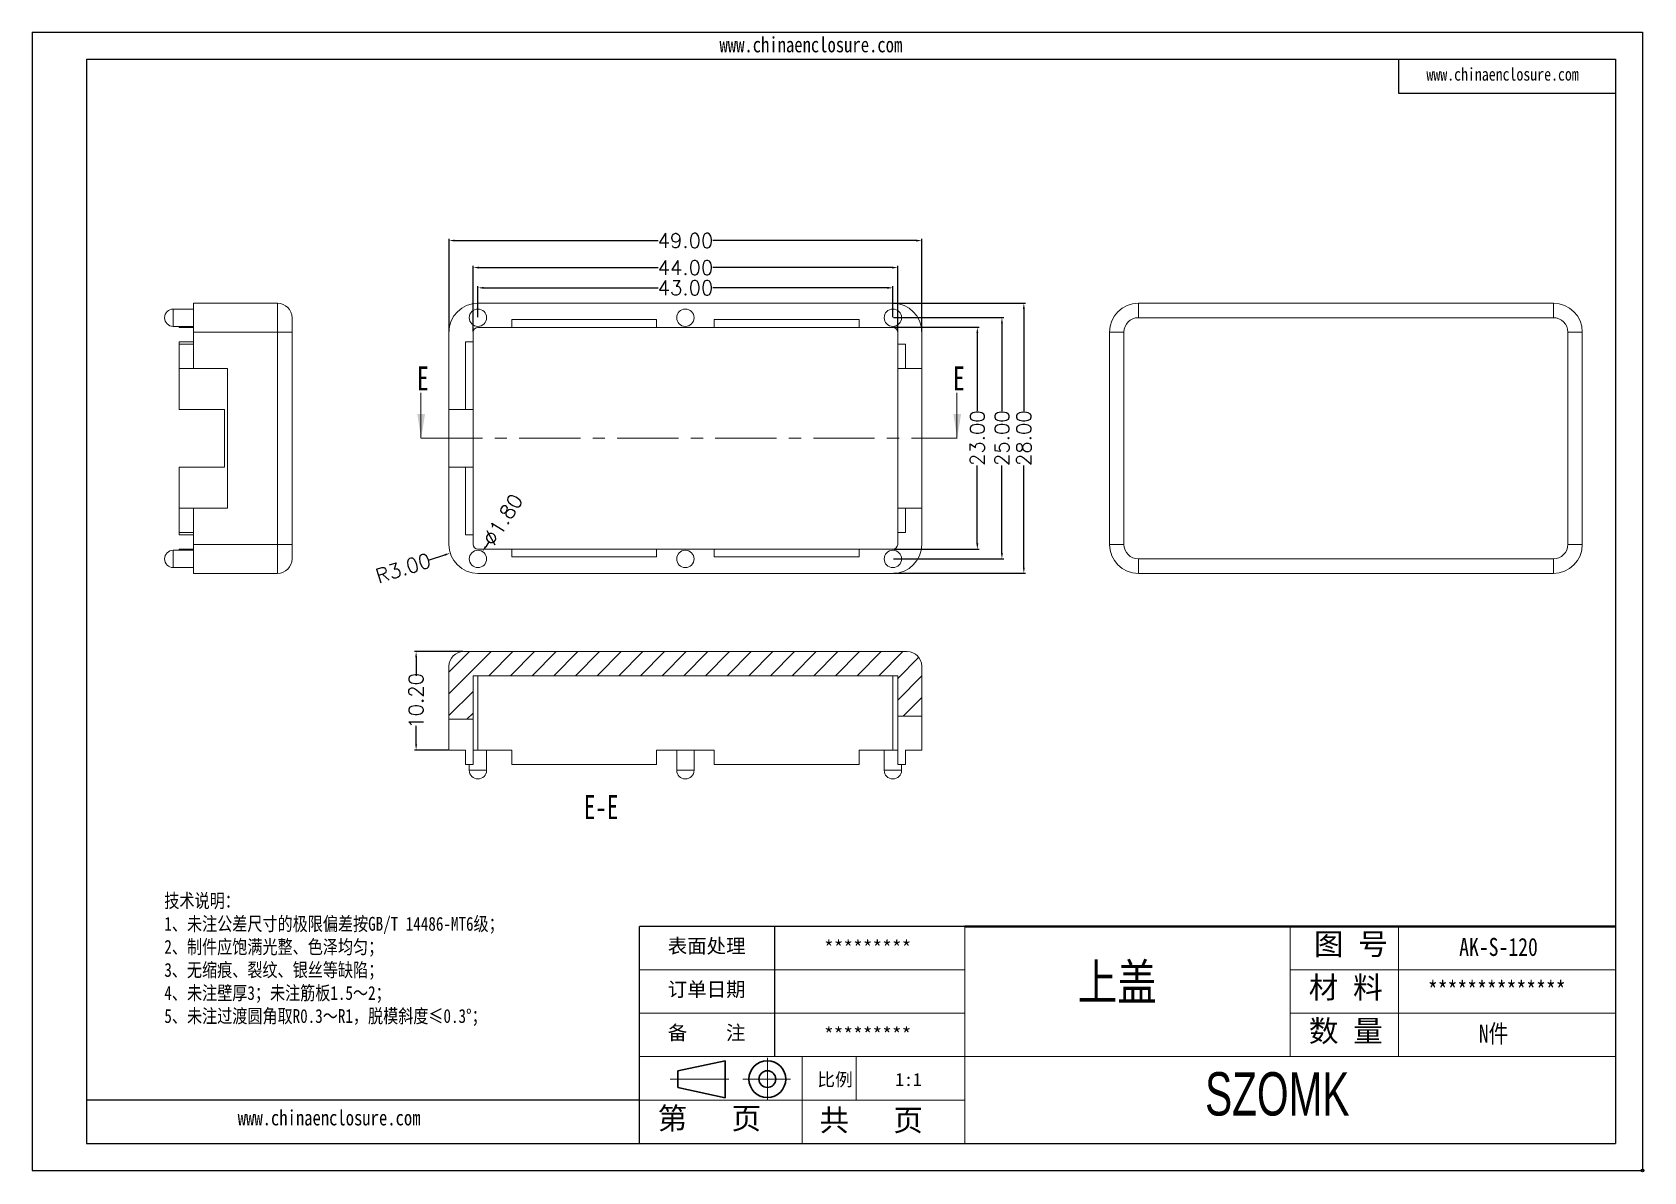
# Model space of a CAD drawing. Header units: inches. Extents: x -1263 to -678, y 346 to 594.
# Drawn here: x -1263.1 to -1096.1, y 346 to 464.1 of the extents above; entities that cross this region are included whole.
import ezdxf

# ---------------------------------------------------------------- set-up
doc = ezdxf.new("R2010")
doc.units = ezdxf.units.IN
doc.linetypes.add('CENTER', pattern=[10.16, 6.35, -1.27, 1.27, -1.27])
doc.linetypes.add('CENTER2', pattern=[28.575, 19.05, -3.175, 3.175, -3.175])
doc.layers.add('文字', color=81, linetype='Continuous')
for name, color, linetype, lineweight in [('粗实线', 7, 'Continuous', 30), ('细实线', 3, 'Continuous', 9), ('细点划线', 2, 'CENTER2', 9)]:
    doc.layers.add(name, color=color, linetype=linetype, lineweight=lineweight)
doc.styles.add('SLDTEXTSTYLE6', font='TXT', dxfattribs={"width": 0.7})
doc.styles.get("Standard").update_dxf_attribs({"font": 'txt', "bigfont": 'gbcbig.shx'})
doc.styles.add('宋体', font='', dxfattribs={"width": 0.8, "height": 3.5})
doc.styles.add('长仿宋', font='', dxfattribs={"width": 0.7, "height": 4})
doc.styles.get('宋体').set_extended_font_data('SimSun')
doc.styles.get('长仿宋').set_extended_font_data('SimSun')
doc.dimstyles.new('2', dxfattribs={"dimtxt": 1.5, "dimasz": 0.6, "dimexe": 0.18, "dimexo": 0.0625, "dimgap": 0.09, "dimtad": 0, "dimzin": 0, "dimdsep": 46, "dimtxsty": 'Standard', "dimcen": 0, "dimclrd": 3, "dimclre": 3, "dimadec": 0, "dimazin": 2, "dimtfac": 1, "dimtofl": 0, "dimtmove": 0, "dimatfit": 3, "dimfxl": 0, "dimtolj": 1, "dimtzin": 0, "dimarcsym": 0})

# ---------------------------------------------------------------- blocks, each defined once
blk = doc.blocks.new('*D129')
at = {"color": 3, "lineweight": -2, "transparency": 16777216}
for p, q in [((-1219.92, 433.09), (-1219.92, 442.7)), ((-1170.92, 433.09), (-1170.92, 442.7)), ((-1219.32, 442.52), (-1198.26, 442.52)), ((-1171.52, 442.52), (-1192.58, 442.52))]:
    blk.add_line(p, q, dxfattribs=at)
at = {"color": 3, "transparency": 16777216}
for points in [[(-1219.32, 442.62), (-1219.32, 442.42), (-1219.92, 442.52)], [(-1171.52, 442.62), (-1171.52, 442.42), (-1170.92, 442.52)]]:
    blk.add_solid(points, dxfattribs=at)
at = {"layer": 'Defpoints', "color": 0, "transparency": 16777216}
for p in [(-1170.92, 442.52), (-1219.92, 433.03), (-1170.92, 433.03)]:
    blk.add_point(p, dxfattribs=at)
at = {"color": 0, "transparency": 16777216, "insert": (-1195.42, 442.52), "char_height": 1.5, "attachment_point": 5}
blk.add_mtext('\\A1;49.00', dxfattribs=at)
blk = doc.blocks.new('*D130')
at = {"color": 3, "lineweight": -2, "transparency": 16777216}
for p, q in [((-1217.42, 433.09), (-1217.42, 439.9)), ((-1216.82, 439.72), (-1198.26, 439.72)), ((-1174.02, 439.72), (-1192.58, 439.72)), ((-1173.42, 433.09), (-1173.42, 439.9))]:
    blk.add_line(p, q, dxfattribs=at)
at = {"color": 3, "transparency": 16777216}
for points in [[(-1216.82, 439.82), (-1216.82, 439.62), (-1217.42, 439.72)], [(-1174.02, 439.82), (-1174.02, 439.62), (-1173.42, 439.72)]]:
    blk.add_solid(points, dxfattribs=at)
at = {"layer": 'Defpoints', "color": 0, "transparency": 16777216}
for p in [(-1173.42, 439.72), (-1217.42, 433.03), (-1173.42, 433.03)]:
    blk.add_point(p, dxfattribs=at)
at = {"color": 0, "transparency": 16777216, "insert": (-1195.42, 439.72), "char_height": 1.5, "attachment_point": 5}
blk.add_mtext('\\A1;44.00', dxfattribs=at)
blk = doc.blocks.new('*D131')
at = {"color": 3, "lineweight": -2, "transparency": 16777216}
for p, q in [((-1216.92, 434.59), (-1216.92, 437.8)), ((-1216.32, 437.62), (-1198.26, 437.62)), ((-1174.52, 437.62), (-1192.58, 437.62)), ((-1173.92, 434.59), (-1173.92, 437.8))]:
    blk.add_line(p, q, dxfattribs=at)
at = {"color": 3, "transparency": 16777216}
for points in [[(-1216.32, 437.72), (-1216.32, 437.52), (-1216.92, 437.62)], [(-1174.52, 437.72), (-1174.52, 437.52), (-1173.92, 437.62)]]:
    blk.add_solid(points, dxfattribs=at)
at = {"layer": 'Defpoints', "color": 0, "transparency": 16777216}
for p in [(-1216.92, 437.62), (-1216.92, 434.53), (-1173.92, 434.53)]:
    blk.add_point(p, dxfattribs=at)
at = {"color": 0, "transparency": 16777216, "insert": (-1195.42, 437.62), "char_height": 1.5, "attachment_point": 5}
blk.add_mtext('\\A1;43.00', dxfattribs=at)
blk = doc.blocks.new('*D132')
at = {"color": 3, "lineweight": -2, "transparency": 16777216}
for p, q in [((-1173.86, 433.53), (-1164.99, 433.53)), ((-1165.17, 432.93), (-1165.17, 424.87)), ((-1165.17, 411.13), (-1165.17, 419.19)), ((-1173.86, 410.53), (-1164.99, 410.53))]:
    blk.add_line(p, q, dxfattribs=at)
at = {"color": 3, "transparency": 16777216}
for points in [[(-1165.27, 432.93), (-1165.07, 432.93), (-1165.17, 433.53)], [(-1165.27, 411.13), (-1165.07, 411.13), (-1165.17, 410.53)]]:
    blk.add_solid(points, dxfattribs=at)
at = {"layer": 'Defpoints', "color": 0, "transparency": 16777216}
for p in [(-1173.92, 433.53), (-1165.17, 433.53), (-1173.92, 410.53)]:
    blk.add_point(p, dxfattribs=at)
at = {"color": 0, "transparency": 16777216, "insert": (-1165.17, 422.03), "char_height": 1.5, "attachment_point": 5, "rotation": 90}
blk.add_mtext('\\A1;23.00', dxfattribs=at)
blk = doc.blocks.new('*D133')
at = {"color": 3, "lineweight": -2, "transparency": 16777216}
for p, q in [((-1173.86, 434.53), (-1162.44, 434.53)), ((-1162.62, 433.93), (-1162.62, 424.87)), ((-1162.62, 410.13), (-1162.62, 419.19)), ((-1173.86, 409.53), (-1162.44, 409.53))]:
    blk.add_line(p, q, dxfattribs=at)
at = {"color": 3, "transparency": 16777216}
for points in [[(-1162.72, 433.93), (-1162.52, 433.93), (-1162.62, 434.53)], [(-1162.72, 410.13), (-1162.52, 410.13), (-1162.62, 409.53)]]:
    blk.add_solid(points, dxfattribs=at)
at = {"layer": 'Defpoints', "color": 0, "transparency": 16777216}
for p in [(-1173.92, 434.53), (-1162.62, 434.53), (-1173.92, 409.53)]:
    blk.add_point(p, dxfattribs=at)
at = {"color": 0, "transparency": 16777216, "insert": (-1162.62, 422.03), "char_height": 1.5, "attachment_point": 5, "rotation": 90}
blk.add_mtext('\\A1;25.00', dxfattribs=at)
blk = doc.blocks.new('*D134')
at = {"color": 3, "lineweight": -2, "transparency": 16777216}
for p, q in [((-1173.86, 436.03), (-1160.17, 436.03)), ((-1160.35, 435.43), (-1160.35, 424.87)), ((-1160.35, 408.63), (-1160.35, 419.19)), ((-1173.86, 408.03), (-1160.17, 408.03))]:
    blk.add_line(p, q, dxfattribs=at)
at = {"color": 3, "transparency": 16777216}
for points in [[(-1160.45, 435.43), (-1160.25, 435.43), (-1160.35, 436.03)], [(-1160.45, 408.63), (-1160.25, 408.63), (-1160.35, 408.03)]]:
    blk.add_solid(points, dxfattribs=at)
at = {"layer": 'Defpoints', "color": 0, "transparency": 16777216}
for p in [(-1173.92, 436.03), (-1160.35, 436.03), (-1173.92, 408.03)]:
    blk.add_point(p, dxfattribs=at)
at = {"color": 0, "transparency": 16777216, "insert": (-1160.35, 422.03), "char_height": 1.5, "attachment_point": 5, "rotation": 90}
blk.add_mtext('\\A1;28.00', dxfattribs=at)
blk = doc.blocks.new('*D135')
at = {"color": 3, "lineweight": -2, "transparency": 16777216}
for p, q in [((-1218.49, 399.91), (-1223.51, 399.91)), ((-1223.33, 399.31), (-1223.33, 397.4)), ((-1223.33, 390.31), (-1223.33, 392.22)), ((-1219.99, 389.71), (-1223.51, 389.71))]:
    blk.add_line(p, q, dxfattribs=at)
at = {"color": 3, "transparency": 16777216}
for points in [[(-1223.43, 399.31), (-1223.23, 399.31), (-1223.33, 399.91)], [(-1223.43, 390.31), (-1223.23, 390.31), (-1223.33, 389.71)]]:
    blk.add_solid(points, dxfattribs=at)
at = {"layer": 'Defpoints', "color": 0, "transparency": 16777216}
for p in [(-1223.33, 399.91), (-1218.42, 399.91), (-1219.92, 389.71)]:
    blk.add_point(p, dxfattribs=at)
at = {"color": 0, "transparency": 16777216, "insert": (-1223.33, 394.81), "char_height": 1.5, "attachment_point": 5, "rotation": 90}
blk.add_mtext('\\A1;10.20', dxfattribs=at)
blk = doc.blocks.new('*D136')
at = {"color": 3, "lineweight": -2, "transparency": 16777216}
blk.add_line((-1215.8, 411.3), (-1216.12, 410.79), dxfattribs=at)
at = {"color": 3, "transparency": 16777216}
blk.add_solid([(-1216.21, 410.85), (-1216.04, 410.74), (-1216.44, 410.29)], dxfattribs=at)
at = {"layer": 'Defpoints', "color": 0, "transparency": 16777216}
for p in [(-1216.44, 410.29), (-1217.41, 408.77)]:
    blk.add_point(p, dxfattribs=at)
at = {"color": 0, "transparency": 16777216, "insert": (-1214.35, 413.59), "char_height": 1.5, "attachment_point": 5, "rotation": 57.6126}
blk.add_mtext('\\A1;∅1.80', dxfattribs=at)
blk = doc.blocks.new('*D137')
at = {"color": 3, "lineweight": -2, "transparency": 16777216}
blk.add_line((-1221.95, 409.42), (-1220.36, 409.93), dxfattribs=at)
at = {"color": 3, "transparency": 16777216}
blk.add_solid([(-1220.39, 410.03), (-1220.32, 409.84), (-1219.78, 410.12)], dxfattribs=at)
at = {"layer": 'Defpoints', "color": 0, "transparency": 16777216}
for p in [(-1216.92, 411.03), (-1219.78, 410.12)]:
    blk.add_point(p, dxfattribs=at)
at = {"color": 0, "transparency": 16777216, "insert": (-1224.66, 408.56), "char_height": 1.5, "attachment_point": 5, "rotation": 17.6603}
blk.add_mtext('\\A1;R3.00', dxfattribs=at)

msp = doc.modelspace()

# ---------------------------------------------------------------- hatches: boundary and pattern name
at = {"linetype": 'Continuous', "lineweight": 0}
h = msp.add_hatch(dxfattribs=at)
h.set_pattern_fill('ANSI31', color=4, scale=0.5, style=0)
h.set_pattern_definition([(45, (-409.301, -223.948), (-1.122532, 1.122532), [])])
edge = h.paths.add_edge_path(flags=0)
edge.add_line((-1173.425, 393.208), (-1170.925, 393.208))
edge.add_line((-1170.925, 393.208), (-1170.925, 398.408))
edge.add_arc((-1172.425, 398.408), 1.5, 0, 90)
edge.add_line((-1172.425, 399.908), (-1218.425, 399.908))
edge.add_arc((-1218.425, 398.408), 1.5, 90, 180)
edge.add_line((-1219.925, 398.408), (-1219.925, 392.908))
edge.add_line((-1219.925, 392.908), (-1217.425, 392.908))
edge.add_line((-1217.425, 392.908), (-1217.425, 397.408))
edge.add_line((-1217.425, 397.408), (-1173.425, 397.408))
edge.add_line((-1173.425, 397.408), (-1173.425, 393.208))

# ---------------------------------------------------------------- linework, layer by layer
for p, q in [((-1263.11, 464.116), (-1096.243, 464.116)), ((-1263.11, 464.116), (-1263.11, 346.129)), ((-1096.243, 464.116), (-1096.243, 346.129)), ((-1257.492, 461.307), (-1099.052, 461.307)), ((-1257.492, 461.307), (-1257.492, 348.938)), ((-1121.526, 461.307), (-1121.526, 457.795)), ((-1099.052, 461.307), (-1099.052, 348.938)), ((-1121.526, 457.795), (-1099.052, 457.795)), ((-1166.473, 371.412), (-1200.184, 371.412)), ((-1200.184, 348.938), (-1200.184, 371.412)), ((-1186.138, 357.928), (-1186.138, 371.412)), ((-1200.184, 353.433), (-1257.492, 353.433)), ((-1257.492, 348.938), (-1099.052, 348.938)), ((-1263.11, 346.129), (-1096.243, 346.129))]:
    msp.add_line(p, q)
at = {"color": 7, "linetype": 'Continuous', "lineweight": 15}
for p, q in [((-1246.389, 433.025), (-1246.389, 436.025)), ((-1246.389, 436.025), (-1237.689, 436.025)), ((-1237.689, 433.025), (-1237.689, 436.025)), ((-1173.925, 436.025), (-1216.925, 436.025)), ((-1148.476, 436.025), (-1105.476, 436.025)), ((-1148.476, 434.525), (-1148.476, 436.025)), ((-1105.476, 436.025), (-1105.476, 434.525)), ((-1246.389, 435.425), (-1248.489, 435.425)), ((-1236.189, 434.525), (-1236.189, 433.025)), ((-1198.425, 434.325), (-1213.425, 434.325)), ((-1213.425, 434.325), (-1213.425, 433.525)), ((-1198.425, 433.525), (-1198.425, 434.325)), ((-1192.425, 433.525), (-1192.425, 434.325)), ((-1192.425, 434.325), (-1177.425, 434.325)), ((-1177.425, 434.325), (-1177.425, 433.525)), ((-1105.476, 434.525), (-1148.476, 434.525)), ((-1248.489, 433.625), (-1246.389, 433.625)), ((-1247.889, 433.625), (-1247.889, 433.525)), ((-1247.889, 433.525), (-1246.389, 433.525)), ((-1246.389, 433.025), (-1237.689, 433.025)), ((-1246.389, 429.275), (-1246.389, 433.025)), ((-1237.689, 411.025), (-1237.689, 433.025)), ((-1236.189, 433.025), (-1237.689, 433.025)), ((-1236.189, 433.025), (-1236.189, 411.025)), ((-1219.925, 433.025), (-1219.925, 425.025)), ((-1217.425, 433.025), (-1217.425, 432.025)), ((-1213.425, 433.525), (-1216.925, 433.525)), ((-1213.425, 433.525), (-1198.425, 433.525)), ((-1192.425, 433.525), (-1198.425, 433.525)), ((-1177.425, 433.525), (-1192.425, 433.525)), ((-1173.925, 433.525), (-1177.425, 433.525)), ((-1173.425, 431.775), (-1173.425, 433.025)), ((-1170.925, 429.275), (-1170.925, 433.025)), ((-1149.976, 433.025), (-1151.476, 433.025)), ((-1151.476, 411.025), (-1151.476, 433.025)), ((-1149.976, 433.025), (-1149.976, 411.025)), ((-1103.976, 411.025), (-1103.976, 433.025)), ((-1102.476, 433.025), (-1103.976, 433.025)), ((-1102.476, 433.025), (-1102.476, 411.025)), ((-1247.889, 431.775), (-1247.889, 432.025)), ((-1247.889, 432.025), (-1246.389, 432.025)), ((-1247.889, 429.275), (-1247.889, 431.775)), ((-1247.889, 431.775), (-1246.389, 431.775)), ((-1218.225, 432.025), (-1218.225, 425.025)), ((-1217.425, 432.025), (-1218.225, 432.025)), ((-1217.425, 425.025), (-1217.425, 432.025)), ((-1172.625, 431.775), (-1173.425, 431.775)), ((-1173.425, 431.775), (-1173.425, 429.275)), ((-1172.625, 429.275), (-1172.625, 431.775)), ((-1247.889, 429.275), (-1246.389, 429.275)), ((-1247.889, 425.025), (-1247.889, 429.275)), ((-1242.889, 429.275), (-1246.389, 429.275)), ((-1242.889, 414.775), (-1242.889, 429.275)), ((-1173.425, 429.275), (-1172.625, 429.275)), ((-1173.425, 429.275), (-1173.425, 414.775)), ((-1170.925, 429.275), (-1172.625, 429.275)), ((-1170.925, 414.775), (-1170.925, 429.275)), ((-1243.189, 425.025), (-1247.889, 425.025)), ((-1243.189, 419.025), (-1243.189, 425.025)), ((-1218.225, 425.025), (-1219.925, 425.025)), ((-1219.925, 425.025), (-1219.925, 419.025)), ((-1218.225, 425.025), (-1217.425, 425.025)), ((-1217.425, 419.025), (-1217.425, 425.025)), ((-1247.889, 414.775), (-1247.889, 419.025)), ((-1247.889, 419.025), (-1243.189, 419.025)), ((-1219.925, 419.025), (-1219.925, 411.025)), ((-1219.925, 419.025), (-1218.225, 419.025)), ((-1217.425, 419.025), (-1218.225, 419.025)), ((-1218.225, 419.025), (-1218.225, 412.025)), ((-1217.425, 412.025), (-1217.425, 419.025)), ((-1247.889, 412.275), (-1247.889, 414.775)), ((-1247.889, 414.775), (-1246.389, 414.775)), ((-1246.389, 411.025), (-1246.389, 414.775)), ((-1246.389, 414.775), (-1242.889, 414.775)), ((-1172.625, 414.775), (-1173.425, 414.775)), ((-1173.425, 414.775), (-1173.425, 412.275)), ((-1172.625, 412.275), (-1172.625, 414.775)), ((-1172.625, 414.775), (-1170.925, 414.775)), ((-1170.925, 411.025), (-1170.925, 414.775)), ((-1247.889, 412.275), (-1246.389, 412.275)), ((-1247.889, 412.025), (-1247.889, 412.275)), ((-1247.889, 412.025), (-1246.389, 412.025)), ((-1246.389, 411.025), (-1237.689, 411.025)), ((-1246.389, 408.025), (-1246.389, 411.025)), ((-1237.689, 408.025), (-1237.689, 411.025)), ((-1236.189, 411.025), (-1237.689, 411.025)), ((-1236.189, 411.025), (-1236.189, 409.525)), ((-1218.225, 412.025), (-1217.425, 412.025)), ((-1217.425, 412.025), (-1217.425, 411.025)), ((-1173.425, 412.275), (-1172.625, 412.275)), ((-1173.425, 411.025), (-1173.425, 412.275)), ((-1149.976, 411.025), (-1151.476, 411.025)), ((-1102.476, 411.025), (-1103.976, 411.025)), ((-1246.389, 410.425), (-1248.489, 410.425)), ((-1247.889, 410.425), (-1247.889, 410.525)), ((-1247.889, 410.525), (-1246.389, 410.525)), ((-1216.925, 410.525), (-1213.425, 410.525)), ((-1213.425, 410.525), (-1198.425, 410.525)), ((-1213.425, 409.725), (-1213.425, 410.525)), ((-1198.425, 409.725), (-1213.425, 409.725)), ((-1198.425, 410.525), (-1198.425, 409.725)), ((-1198.425, 410.525), (-1192.425, 410.525)), ((-1192.425, 410.525), (-1192.425, 409.725)), ((-1177.425, 410.525), (-1192.425, 410.525)), ((-1192.425, 409.725), (-1177.425, 409.725)), ((-1177.425, 409.725), (-1177.425, 410.525)), ((-1177.425, 410.525), (-1173.925, 410.525)), ((-1148.476, 409.525), (-1148.476, 408.025)), ((-1148.476, 409.525), (-1105.476, 409.525)), ((-1105.476, 408.025), (-1105.476, 409.525)), ((-1248.489, 408.625), (-1246.389, 408.625)), ((-1246.389, 408.025), (-1237.689, 408.025)), ((-1216.925, 408.025), (-1173.925, 408.025)), ((-1105.476, 408.025), (-1148.476, 408.025)), ((-1172.425, 399.908), (-1218.425, 399.908)), ((-1219.925, 398.408), (-1219.925, 392.908)), ((-1170.925, 393.208), (-1170.925, 398.408)), ((-1173.425, 397.408), (-1217.425, 397.408)), ((-1217.425, 397.408), (-1217.425, 392.908)), ((-1216.925, 389.708), (-1216.925, 397.408)), ((-1173.925, 389.708), (-1173.925, 397.408)), ((-1173.425, 393.208), (-1173.425, 397.408)), ((-1219.925, 392.908), (-1217.425, 392.908)), ((-1219.925, 392.908), (-1219.925, 389.708)), ((-1217.425, 388.208), (-1217.425, 392.908)), ((-1173.425, 393.208), (-1170.925, 393.208)), ((-1173.425, 393.208), (-1173.425, 388.208)), ((-1170.925, 389.708), (-1170.925, 393.208)), ((-1219.925, 389.708), (-1218.225, 389.708)), ((-1218.225, 388.208), (-1218.225, 389.708)), ((-1217.425, 389.708), (-1216.925, 389.708)), ((-1216.925, 389.708), (-1213.425, 389.708)), ((-1216.025, 387.608), (-1216.025, 389.708)), ((-1213.425, 388.208), (-1213.425, 389.708)), ((-1198.425, 388.208), (-1198.425, 389.708)), ((-1198.425, 389.708), (-1192.425, 389.708)), ((-1196.325, 389.708), (-1196.325, 387.608)), ((-1194.525, 387.608), (-1194.525, 389.708)), ((-1192.425, 388.208), (-1192.425, 389.708)), ((-1177.425, 388.208), (-1177.425, 389.708)), ((-1177.425, 389.708), (-1173.925, 389.708)), ((-1174.825, 389.708), (-1174.825, 387.608)), ((-1173.925, 389.708), (-1173.425, 389.708)), ((-1172.625, 388.208), (-1172.625, 389.708)), ((-1172.625, 389.708), (-1170.925, 389.708)), ((-1217.425, 388.208), (-1218.225, 388.208)), ((-1217.825, 388.208), (-1217.825, 387.608)), ((-1213.425, 388.208), (-1198.425, 388.208)), ((-1177.425, 388.208), (-1192.425, 388.208)), ((-1172.625, 388.208), (-1173.425, 388.208)), ((-1173.025, 387.608), (-1173.025, 388.208))]:
    msp.add_line(p, q, dxfattribs=at)
at = {"color": 8, "linetype": 'Continuous', "lineweight": 15}
for p, q in [((-1248.489, 435.425), (-1248.489, 433.625)), ((-1248.489, 410.425), (-1248.489, 408.625)), ((-1217.825, 387.608), (-1216.025, 387.608)), ((-1196.325, 387.608), (-1194.525, 387.608)), ((-1174.825, 387.608), (-1173.025, 387.608))]:
    msp.add_line(p, q, dxfattribs=at)
at = {"color": 7, "linetype": 'Continuous', "lineweight": 0}
for p, q in [((-1222.842, 426.738), (-1222.842, 422.025)), ((-1167.292, 426.738), (-1167.292, 422.025))]:
    msp.add_line(p, q, dxfattribs=at)
at = {"color": 1, "linetype": 'CENTER', "lineweight": 0}
msp.add_line((-1222.805, 422.025), (-1167.255, 422.025), dxfattribs=at)
at = {"color": 7, "linetype": 'Continuous', "lineweight": 15}
for centre in [(-1216.925, 434.525), (-1195.425, 434.525), (-1173.925, 434.525), (-1216.925, 409.525), (-1195.425, 409.525), (-1173.925, 409.525)]:
    msp.add_circle(centre, 0.9, dxfattribs=at)
msp.add_circle((-1096.243, 346.129), 0.135)
for centre, radius, start, end in [((-1237.689, 434.525), 1.5, 0, 90), ((-1216.925, 433.025), 3, 90, 180), ((-1173.925, 433.025), 3, 0, 90), ((-1148.476, 433.025), 3, 90, 180), ((-1105.476, 433.025), 3, 0, 90), ((-1248.489, 434.525), 0.9, 90, 270), ((-1148.476, 433.025), 1.5, 90, 180), ((-1105.476, 433.025), 1.5, 0, 90), ((-1216.925, 433.025), 0.5, 90, 180), ((-1173.925, 433.025), 0.5, 360, 90), ((-1216.925, 411.025), 3, 180, 270), ((-1216.925, 411.025), 0.5, 180, 270), ((-1173.925, 411.025), 0.5, 270, 0), ((-1173.925, 411.025), 3, 270, 0), ((-1148.476, 411.025), 3, 180, 270), ((-1148.476, 411.025), 1.5, 180, 270), ((-1105.476, 411.025), 3, 270, 0), ((-1105.476, 411.025), 1.5, 270, 0), ((-1248.489, 409.525), 0.9, 90, 270), ((-1237.689, 409.525), 1.5, 270, 0), ((-1218.425, 398.408), 1.5, 90, 180), ((-1172.425, 398.408), 1.5, 0, 90), ((-1216.925, 387.608), 0.9, 180, 270), ((-1216.925, 387.608), 0.9, 270, 0), ((-1195.425, 387.608), 0.9, 180, 270), ((-1195.425, 387.608), 0.9, 270, 0), ((-1173.925, 387.608), 0.9, 180, 270), ((-1173.925, 387.608), 0.9, 270, 0)]:
    msp.add_arc(centre, radius, start, end, dxfattribs=at)
at = {"color": 7, "linetype": 'Continuous', "lineweight": 0}
for points in [[(-1222.805, 422.025), (-1222.405, 424.525), (-1223.205, 424.525)], [(-1167.255, 422.025), (-1166.855, 424.525), (-1167.655, 424.525)]]:
    msp.add_solid(points, dxfattribs=at)
at = {"layer": '粗实线', "color": 7, "lineweight": 40}
msp.add_line((-1099.052, 371.412), (-1166.473, 371.412), dxfattribs=at)
at = {"layer": '粗实线', "color": 7}
for p, q in [((-1191.301, 357.507), (-1196.212, 356.466)), ((-1191.301, 357.507), (-1191.301, 353.658)), ((-1196.212, 356.466), (-1196.212, 354.729)), ((-1196.212, 354.729), (-1191.301, 353.658))]:
    msp.add_line(p, q, dxfattribs=at)
for radius in [1.909, 0.868]:
    msp.add_circle((-1186.93, 355.598), radius, dxfattribs=at)
at = {"layer": '细实线', "color": 7}
for p, q in [((-1166.473, 371.412), (-1166.473, 348.938)), ((-1132.763, 371.412), (-1132.763, 357.928)), ((-1121.526, 371.412), (-1121.526, 358.022)), ((-1166.473, 366.917), (-1200.184, 366.917)), ((-1099.052, 366.917), (-1132.763, 366.917)), ((-1166.473, 362.422), (-1200.184, 362.422)), ((-1099.052, 362.422), (-1132.763, 362.422)), ((-1099.052, 357.928), (-1200.184, 357.928)), ((-1183.329, 357.928), (-1183.329, 348.938)), ((-1177.71, 357.928), (-1177.71, 353.433)), ((-1166.473, 353.433), (-1200.184, 353.433))]:
    msp.add_line(p, q, dxfattribs=at)
at = {"layer": '细点划线', "color": 7}
for p, q in [((-1186.93, 357.796), (-1186.93, 353.433)), ((-1196.995, 355.598), (-1190.924, 355.598)), ((-1189.483, 355.598), (-1184.548, 355.598))]:
    msp.add_line(p, q, dxfattribs=at)

# ---------------------------------------------------------------- texts
at = {"color": 7, "linetype": 'Continuous', "char_height": 2.5, "attachment_point": 1, "style": 'SLDTEXTSTYLE6'}
for s, insert in [('E', (-1223.222, 429.482)), ('E', (-1167.672, 429.482)), ('E-E', (-1205.943, 385.051))]:
    msp.add_mtext(s, dxfattribs=dict(at, insert=insert))
at = {"char_height": 1.47817, "width": 840.11945, "attachment_point": 1}
for s, insert in [('{\\fSimHei|b0|i0|c134|p49;表面处理}', (-1197.252, 370.136)), ('{\\fSimHei|b0|i0|c134|p49;*********}', (-1181.063, 369.946)), ('{\\fSimHei|b0|i0|c134|p49;订单日期}', (-1197.252, 365.641)), ('{\\fSimHei|b0|i0|c134|p49;备    注}', (-1197.252, 361.147)), ('{\\fSimHei|b0|i0|c134|p49;*********}', (-1181.063, 360.957))]:
    msp.add_mtext(s, dxfattribs=dict(at, insert=insert))
at = {"layer": '文字', "color": 0, "attachment_point": 1, "style": '宋体'}
for s, insert, char_height, width in [('www.chinaenclosure.com', (-1191.889, 463.616), 1.58215, 27.79684), ('www.chinaenclosure.com', (-1118.631, 460.417), 1.31846, 23.16404), ('{\\H1.111x;技术说明：\\P1、未注公差尺寸的极限偏差按GB/T 14486-MT6级；\\P2、制件应饱满光整、色泽均匀；\\P3、无缩痕、裂纹、银丝等缺陷；\\P4、未注壁厚3；未注筋板1.5～2；\\P5、未注过渡圆角取R0.3～R1，脱模斜度≤0.3%%D；}', (-1249.42, 374.807), 1.29048, 61.25422), ('{\\H1.111x;AK-S-120}', (-1115.237, 370.238), 1.68553, 19.4866), ('上盖', (-1154.764, 367.532), 3.7456, 47.88638), ('{\\H1.111x;**************}', (-1118.479, 365.743), 1.68553, 19.4866), ('{\\H1.111x;N件}', (-1113.198, 361.248), 1.68553, 19.4866), ('www.chinaenclosure.com', (-1241.815, 352.383), 1.58215, 27.79684)]:
    msp.add_mtext(s, dxfattribs=dict(at, insert=insert, char_height=char_height, width=width))
at = {"layer": '粗实线', "insert": (-1141.567, 356.318), "char_height": 4.49474, "width": 50.40408, "attachment_point": 1, "style": '长仿宋'}
msp.add_mtext('{\\fSTXinwei|b0|i0|c134|p2;SZOMK}', dxfattribs=at)
at = {"layer": '细实线', "color": 7, "attachment_point": 1}
for s, insert, char_height, width in [('{\\fSimSun|b0|i0|c134|p54;图 号}', (-1130.291, 370.729), 2.24737, 11.23685), ('{\\fSimSun|b0|i0|c134|p54;材 料   }', (-1130.824, 366.235), 2.24737, 11.23685), ('{\\fSimSun|b0|i0|c134|p54;数 量}', (-1130.813, 361.718), 2.24737, 10.15391), ('{\\fSimSun|b0|i0|c134|p54;比例}', (-1181.756, 356.225), 1.34842, 5.91916), ('{\\fSimSun|b0|i0|c134|p54;1:1}', (-1173.679, 356.225), 1.34842, 5.91916), ('{\\fSimSun|b0|i0|c134|p54;第   页}', (-1198.293, 352.66), 2.24737, 16.85528), ('{\\fSimSun|b0|i0|c134|p54; 共   页}', (-1183.054, 352.469), 2.24737, 16.85528)]:
    msp.add_mtext(s, dxfattribs=dict(at, insert=insert, char_height=char_height, width=width))

# ---------------------------------------------------------------- dimensions: what is measured, and where the dimension line sits
for base, p1, p2, picture, middle in [((-1170.925, 442.525), (-1219.925, 433.025), (-1170.925, 433.025), '*D129', (-1195.425, 442.525)), ((-1173.425, 439.718), (-1217.425, 433.025), (-1173.425, 433.025), '*D130', (-1195.425, 439.718)), ((-1216.925, 437.62), (-1173.925, 434.525), (-1216.925, 434.525), '*D131', (-1195.425, 437.62))]:
    dim = msp.add_linear_dim(base=base, p1=p1, p2=p2, dimstyle='2')
    dim.commit()
    dim.dimension.update_dxf_attribs({"geometry": picture, "text_midpoint": middle})
for base, p1, p2, picture, middle in [((-1160.348, 436.025), (-1173.925, 408.025), (-1173.925, 436.025), '*D134', (-1160.348, 422.025)), ((-1162.625, 434.525), (-1173.925, 409.525), (-1173.925, 434.525), '*D133', (-1162.625, 422.025)), ((-1165.174, 433.525), (-1173.925, 410.525), (-1173.925, 433.525), '*D132', (-1165.174, 422.025)), ((-1223.328, 399.908), (-1219.925, 389.708), (-1218.425, 399.908), '*D135', (-1223.328, 394.808))]:
    dim = msp.add_linear_dim(base=base, p1=p1, p2=p2, angle=90, dimstyle='2')
    dim.commit()
    dim.dimension.update_dxf_attribs({"geometry": picture, "text_midpoint": middle})
dim = msp.add_diameter_dim_2p(p1=(-1217.407, 408.765), p2=(-1216.443, 410.285), dimstyle='2')
dim.commit()
dim.dimension.update_dxf_attribs({"geometry": '*D136', "text_midpoint": (-1214.346, 413.591)})
dim = msp.add_radius_dim(center=(-1216.925, 411.025), mpoint=(-1219.783, 410.115), dimstyle='2')
dim.commit()
dim.dimension.update_dxf_attribs({"geometry": '*D137', "text_midpoint": (-1224.658, 408.563), "dimtype": 164})

doc.saveas('drawing.dxf')
